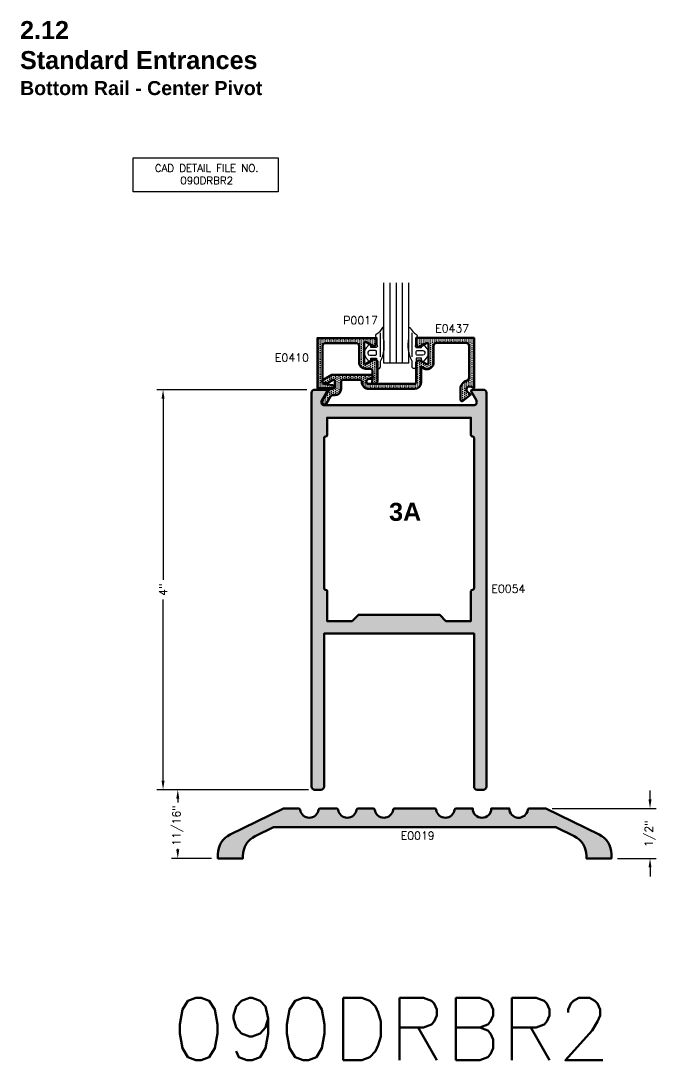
# Model space of a CAD drawing. Extents: x 5.1 to 24.5, y 75.8 to 86.3.
# Drawn here: x 18.19 to 24.54, y 75.79 to 86.19 of the extents above; entities that cross this region are included whole.
import ezdxf

# ---------------------------------------------------------------- set-up
doc = ezdxf.new("R2010")
doc.units = 0
doc.header["$MEASUREMENT"] = 0
doc.header["$PDMODE"] = 3
doc.layers.get('0').update_dxf_attribs({"linetype": 'CONTINUOUS'})
doc.layers.get('Defpoints').update_dxf_attribs({"linetype": 'CONTINUOUS'})
for name, color, linetype in [('R-Anno-Dims', 3, 'CONTINUOUS'), ('R-Anno-Text', 6, 'CONTINUOUS'), ('R-Det1', 4, 'CONTINUOUS'), ('R-Det2', 2, 'CONTINUOUS'), ('R-Otln', 1, 'CONTINUOUS'), ('R-Pat1', 5, 'CONTINUOUS'), ('TITLE', 7, 'CONTINUOUS')]:
    doc.layers.add(name, color=color, linetype=linetype)
doc.styles.get("Standard").update_dxf_attribs({"font": 'simplex'})
doc.dimstyles.new('1X', dxfattribs={"dimscale": 0, "dimtxt": 0.08, "dimasz": 0.09, "dimexe": 0.062, "dimexo": 0.062, "dimgap": 0.045, "dimtad": 0, "dimdec": 4, "dimzin": 4, "dimdsep": 46, "dimlunit": 5, "dimtxsty": 'Standard', "dimcen": 0, "dimadec": 0, "dimazin": 0, "dimtp": 0.02, "dimtfac": 1, "dimtdec": 4, "dimtofl": 0, "dimtmove": 0, "dimatfit": 3, "dimfxl": 1, "dimfrac": 2, "dimtolj": 1, "dimtzin": 4, "dimarcsym": 0})
pattern_1 = [(90, (17.82594500625741, 75.44182076850619), (0.01875, 0.009375000000000001), [0, -0.01875])]

# ---------------------------------------------------------------- blocks, each defined once
blk = doc.blocks.new('*D34')
at = {"layer": 'Defpoints', "color": 0}
for p in [(21.12708240424739, 78.4997343956814), (19.75776113990219, 77.8122343956814), (20.15858240424739, 77.8122343956814)]:
    blk.add_point(p, dxfattribs=at)
at = {"layer": 'R-Anno-Dims', "color": 0, "lineweight": -2}
for p, q in [((21.06508240424739, 78.4997343956814), (19.69576113990219, 78.4997343956814)), ((19.75776113990219, 78.4097343956814), (19.75776113990219, 78.37289808016298)), ((19.75776113990219, 77.9022343956814), (19.75776113990219, 77.90956474682964)), ((20.09658240424739, 77.8122343956814), (19.69576113990219, 77.8122343956814))]:
    blk.add_line(p, q, dxfattribs=at)
at = {"layer": 'R-Anno-Dims', "color": 0}
for points in [[(19.74276113990219, 78.4097343956814), (19.77276113990219, 78.4097343956814), (19.75776113990219, 78.4997343956814)], [(19.74276113990219, 77.9022343956814), (19.77276113990219, 77.9022343956814), (19.75776113990219, 77.8122343956814)]]:
    blk.add_solid(points, dxfattribs=at)
at = {"layer": 'R-Anno-Dims', "color": 0, "insert": (19.75776113990217, 78.14123141349631), "char_height": 0.08, "attachment_point": 5, "rotation": 90}
blk.add_mtext('\\A1;11/16"', dxfattribs=at)
blk = doc.blocks.new('*D33')
at = {"layer": 'Defpoints', "color": 0}
for p in [(19.61051113990218, 82.4997343956814), (21.11108240424739, 82.4997343956814), (21.12708240424739, 78.4997343956814)]:
    blk.add_point(p, dxfattribs=at)
at = {"layer": 'R-Anno-Dims', "color": 0, "lineweight": -2}
for p, q in [((21.04908240424739, 82.4997343956814), (19.54851113990217, 82.4997343956814)), ((19.61051113990218, 82.4097343956814), (19.61051113990218, 80.59806772901473)), ((19.61051113990218, 78.5897343956814), (19.61051113990218, 80.40140106234807)), ((21.06508240424739, 78.4997343956814), (19.54851113990217, 78.4997343956814))]:
    blk.add_line(p, q, dxfattribs=at)
at = {"layer": 'R-Anno-Dims', "color": 0}
for points in [[(19.59551113990218, 82.4097343956814), (19.62551113990218, 82.4097343956814), (19.61051113990218, 82.4997343956814)], [(19.59551113990218, 78.5897343956814), (19.62551113990218, 78.5897343956814), (19.61051113990218, 78.4997343956814)]]:
    blk.add_solid(points, dxfattribs=at)
at = {"layer": 'R-Anno-Dims', "color": 0, "insert": (19.61051113990216, 80.4997343956814), "char_height": 0.08, "attachment_point": 5, "rotation": 90}
blk.add_mtext('\\A1;4"', dxfattribs=at)
blk = doc.blocks.new('*D35')
at = {"layer": 'Defpoints', "color": 0}
for p in [(23.43958240424739, 78.3122343956814), (24.48147599942775, 78.3122343956814), (24.09558240424739, 77.8122343956814)]:
    blk.add_point(p, dxfattribs=at)
at = {"layer": 'R-Anno-Dims', "color": 0, "lineweight": -2}
for p, q in [((24.48147599942775, 78.4022343956814), (24.48147599942775, 78.49223439568141)), ((23.50158240424739, 78.3122343956814), (24.54347599942775, 78.3122343956814)), ((24.15758240424739, 77.8122343956814), (24.54347599942775, 77.8122343956814)), ((24.48147599942775, 77.7222343956814), (24.48147599942775, 77.6322343956814))]:
    blk.add_line(p, q, dxfattribs=at)
at = {"layer": 'R-Anno-Dims', "color": 0}
for points in [[(24.46647599942775, 78.4022343956814), (24.49647599942775, 78.4022343956814), (24.48147599942775, 78.3122343956814)], [(24.46647599942775, 77.7222343956814), (24.49647599942775, 77.7222343956814), (24.48147599942775, 77.8122343956814)]]:
    blk.add_solid(points, dxfattribs=at)
at = {"layer": 'R-Anno-Dims', "color": 0, "insert": (24.48147599942774, 78.05970852632859), "char_height": 0.08, "attachment_point": 5, "rotation": 90}
blk.add_mtext('\\A1;1/2"', dxfattribs=at)

msp = doc.modelspace()

# ---------------------------------------------------------------- hatches: boundary and pattern name
at = {"layer": 'R-Pat1'}
h = msp.add_hatch(dxfattribs=at)
h.set_pattern_fill('DOTS', color=256, scale=0.3, angle=90, style=0)
h.set_pattern_definition(pattern_1)
edge = h.paths.add_edge_path()
edge.add_arc((21.7180382326056, 82.57647539568141), 0.01499981414418983, 171.9497387118946, 270.00000000001353, ccw=False)
edge.add_line((21.7031862326056, 82.5785759956814), (21.7064222326056, 82.6014754956814))
edge.add_line((21.7064222326056, 82.6014754956814), (21.7064242326056, 82.67851429568141))
edge.add_arc((21.67542423260561, 82.6785142956814), 0.03099999999999525, 2.626522575660597e-11, 90.00000000000655)
edge.add_line((21.6754242326056, 82.7095142956814), (21.63661223317152, 82.70951410105575))
edge.add_arc((21.6364232326056, 82.7745139956814), 0.0650001694040906, 179.8691895552838, 270.166598796757, ccw=False)
edge.add_line((21.5714232326056, 82.7746623956814), (21.5714222326056, 82.9354756256814))
edge.add_arc((21.54042223260561, 82.93547562568139), 0.03099999999999525, 2.626522575660597e-11, 90.00000000000655)
edge.add_line((21.5404222326056, 82.9664756256814), (21.2364252326056, 82.9664756256814))
edge.add_arc((21.2364252326056, 82.93547562568139), 0.03100000000000591, 89.99999999999343, 179.9999999999737)
edge.add_line((21.2054252326056, 82.9354756256814), (21.2054222326056, 82.57176899568141))
edge.add_arc((21.22042223260561, 82.57176899568141), 0.01500000000000412, 180, 263.0001558188339)
edge.add_line((21.21859423294374, 82.55688079843539), (21.3042512200808, 82.54636339367278))
edge.add_arc((21.3024232326056, 82.53147529568142), 0.01499989999999356, -90, 83.00015581883929, ccw=False)
edge.add_line((21.3024232326056, 82.51647539568141), (21.1554242326056, 82.5164754956814))
edge.add_line((21.1554242326056, 82.5164754956814), (21.1554242326056, 83.0164754730814))
edge.add_line((21.1554242326056, 83.0164754730814), (21.7464236326056, 83.0164754730814))
edge.add_line((21.7464236326056, 83.0164754730814), (21.74642522609541, 82.96916893568141))
edge.add_arc((21.7154252326056, 82.96916893568141), 0.03099999348981086, 239.9999930530488, 360, ccw=False)
edge.add_line((21.6999252326056, 82.94232215568141), (21.6439232326056, 82.97465390568141))
edge.add_arc((21.6364232326056, 82.9616635156814), 0.01500000774507763, 60.00001708034451, 179.9999618028031)
edge.add_line((21.62142322486054, 82.9616635256814), (21.6214232326056, 82.7745139956814))
edge.add_arc((21.6364232326056, 82.7745139956814), 0.01499999999999702, 180, 299.9999638211456)
edge.add_line((21.64392322440295, 82.76152360988884), (21.70992328801275, 82.79962879971585))
edge.add_arc((21.7254236326056, 82.7727820956814), 0.03100009999999968, 0, 120.00062871306591, ccw=False)
edge.add_line((21.7564237326056, 82.7727820956814), (21.7564236326056, 82.5924756956814))
edge.add_arc((21.72542346189426, 82.59247576639235), 0.03100017071142496, 270.00031551566934, 359.99986930913246, ccw=False)
edge.add_line((21.7254236326056, 82.5614755956814), (21.7180382326056, 82.5614755956814))
h = msp.add_hatch(dxfattribs=at)
h.set_pattern_fill('DOTS', color=256, scale=0.3, angle=90, style=0)
h.set_pattern_definition(pattern_1)
edge = h.paths.add_edge_path()
edge.add_line((21.3072262326056, 82.59672409568141), (21.2587452326056, 82.5687343956814))
edge.add_line((21.2587452326056, 82.5687343956814), (21.2147272326056, 82.56873427927609))
edge.add_arc((21.2147272326056, 82.58373429568141), 0.01500001640532389, 119.99996382114401, 270, ccw=False)
edge.add_line((21.2072272326056, 82.5967246956814), (21.2938482326056, 82.6467339956814))
edge.add_line((21.2938482326056, 82.6467339956814), (21.6908092326056, 82.64673391475803))
edge.add_arc((21.6908092326056, 82.62673429568142), 0.01999961907661429, -7.423219113973516, 89.9999999999797, ccw=False)
edge.add_arc((21.69080952124146, 82.62673352957296), 0.01999923389363179, 269.9991730874948, 352.5788504791009, ccw=False)
edge.add_line((21.6908092326056, 82.6067342956814), (21.6688102326056, 82.60673449568141))
edge.add_arc((21.6688102326056, 82.5817344956814), 0.02500000000000568, 90, 269.9977081688247)
edge.add_line((21.6688092326056, 82.5567344957014), (21.8992289326056, 82.55673439568142))
edge.add_line((21.8992289326056, 82.55673439568142), (22.1257265326056, 82.5567341956814))
edge.add_arc((22.12572653260559, 82.57173419568142), 0.01500000000001478, 270.0000000000271, 360)
edge.add_line((22.1407265326056, 82.57173419568142), (22.14072802179528, 82.76224019568141))
edge.add_arc((22.1717280326056, 82.76224019568141), 0.03100001081031678, 60.000011535544104, 180, ccw=False)
edge.add_line((22.1872280326056, 82.7890869956814), (22.2432265326056, 82.7567552956814))
edge.add_arc((22.2507265326056, 82.7697455956814), 0.01499992980283633, 239.9998451922391, 360)
edge.add_line((22.26572646240844, 82.7697455956814), (22.2657265326056, 82.95173433568141))
edge.add_arc((22.2507265326056, 82.95173433568141), 0.01500000000000057, 0, 120.0000593141656)
edge.add_line((22.24322651915761, 82.96472470897396), (22.18722808586071, 82.93239336344088))
edge.add_arc((22.1717280326056, 82.9592402356814), 0.03100010000000238, 180, 300.00000694693887, ccw=False)
edge.add_line((22.1407279326056, 82.9592402356814), (22.1407297326056, 83.0167343956814))
edge.add_line((22.1407297326056, 83.0167343956814), (22.7217272326056, 83.0167343956814))
edge.add_line((22.7217272326056, 83.0167343956814), (22.7217272326056, 82.5167343956814))
edge.add_line((22.7217272326056, 82.5167343956814), (22.6872342626056, 82.5305203956814))
edge.add_arc((22.6757296126056, 82.50173429568142), 0.03099994394885166, 68.21539075137446, 232.5250916519996)
edge.add_line((22.65686881469577, 82.477132124496), (22.6878222026056, 82.4531068956814))
edge.add_line((22.6878222026056, 82.4531068956814), (22.61037171065308, 82.38811962183848))
edge.add_arc((22.6007288326056, 82.39960939568141), 0.01500000000000188, 180, 310.0053051293358, ccw=False)
edge.add_line((22.58572883260561, 82.39960939568141), (22.58573218060972, 82.52517500922424))
edge.add_arc((22.67572945564735, 82.50173438394394), 0.09299985176187141, 106.3948619782673, 165.401138103483, ccw=False)
edge.add_arc((22.6407297626056, 82.62069229568141), 0.03100000016533425, 286.3949807699071, 360)
edge.add_line((22.67172976277093, 82.62069229568141), (22.6717297626056, 82.93573454568141))
edge.add_arc((22.64072976260561, 82.93573454568141), 0.03099999999999881, 0, 89.99998151750209)
edge.add_line((22.6407297726056, 82.9667345456814), (22.3467272326056, 82.9667345456814))
edge.add_arc((22.34672723260561, 82.93573454568141), 0.0309999999999917, 90.00000000000655, 180.0000369650484)
edge.add_line((22.31572723260561, 82.9357345256814), (22.31572652881268, 82.7697455956814))
edge.add_arc((22.25072653260561, 82.76974559568141), 0.06499999620707086, 269.75459700433913, 359.9999999999875, ccw=False)
edge.add_line((22.2504481326056, 82.70474619568141), (22.2333086326056, 82.7047455956814))
edge.add_line((22.2333086326056, 82.7047455956814), (22.1907290326056, 82.72932909568141))
edge.add_line((22.1907290326056, 82.72932909568141), (22.1907265326056, 82.5717344956814))
edge.add_arc((22.1257265326056, 82.5717344956814), 0.06499999999999773, 269.9999999999968, 360, ccw=False)
edge.add_line((22.1257265326056, 82.5067344956814), (21.6688102326056, 82.50673408072252))
edge.add_arc((21.66881160867973, 82.57673748428827), 0.07000340357927444, 176.6303663789614, 269.99887372276226, ccw=False)
edge.add_arc((21.5839552326056, 82.5817344956814), 0.01499997685864722, 356.6275280443852, 450)
edge.add_line((21.5839552326056, 82.59673447254005), (21.4067282326056, 82.59673439568141))
edge.add_arc((21.40672823260561, 82.5817344956814), 0.01499990000000651, 90.00000000001357, 180)
edge.add_line((21.3917283326056, 82.5817344956814), (21.3917292326056, 82.5067343956814))
edge.add_arc((21.3297292326056, 82.5067343956814), 0.06200000000000472, 270.0000000000066, 360, ccw=False)
edge.add_line((21.3297292326056, 82.4447343956814), (21.3026712326056, 82.4447342956814))
edge.add_arc((21.3026712326056, 82.4297342956814), 0.01500000000000057, 89.99999999998643, 149.9992722191404)
edge.add_line((21.28968094681617, 82.43723446068685), (21.24644692381598, 82.36235207173755))
edge.add_arc((21.2247292326056, 82.3747343956814), 0.02499960115202067, 149.6612086608428, 330.3104086753508, ccw=False)
edge.add_line((21.2031532326056, 82.3873619956814), (21.26773894681617, 82.49923446068685))
edge.add_arc((21.2807292326056, 82.4917342956814), 0.01500000000000126, 89.99999999998653, 149.9992722191404, ccw=False)
edge.add_line((21.2807292326056, 82.5067342956814), (21.2987272326056, 82.5067342956814))
edge.add_arc((21.2987272326056, 82.5377342956814), 0.03100000000000591, 270.0000000000066, 360)
edge.add_line((21.3297272326056, 82.5377342956814), (21.3297252326056, 82.58373359568141))
edge.add_arc((21.3147262326056, 82.58373359568141), 0.01499900000000309, 0, 119.9997728367235)
h = msp.add_hatch(dxfattribs=at)
h.set_pattern_fill('DOTS', color=256, scale=0.3, style=0)
h.set_pattern_definition([(0, (17.52327484696049, 75.90192959344184), (0.009375, 0.01875), [0, -0.01875])])
edge = h.paths.add_edge_path()
edge.add_arc((22.8150824042474, 82.4687343956814), 0.03100000000000591, 2.631850293255411e-11, 90.00000000000648, ccw=False)
edge.add_line((22.84608240424739, 82.46873439568141), (22.84608240424739, 78.5307343956814))
edge.add_arc((22.81501287299739, 78.53080392693141), 0.03106960905273399, 270.1282233866477, 359.8717766133392, ccw=False)
edge.add_line((22.81508240424739, 78.4997343956814), (22.75208240424739, 78.4997343956814))
edge.add_arc((22.7521519354974, 78.5308039269314), 0.03106960905272689, 180.1282233866346, 269.87177661333914, ccw=False)
edge.add_line((22.72108240424739, 78.5307343956814), (22.72108240424739, 80.0617343956814))
edge.add_line((22.72108240424739, 80.0617343956814), (21.22108240424739, 80.0617343956814))
edge.add_line((21.22108240424739, 80.0617343956814), (21.22108240424739, 78.5307343956814))
edge.add_arc((21.19001287299739, 78.5308039269314), 0.03106960905273041, 270.1282233866543, 359.8717766133654, ccw=False)
edge.add_line((21.19008240424739, 78.4997343956814), (21.12708240424739, 78.4997343956814))
edge.add_arc((21.12715193549739, 78.5308039269314), 0.03106960905272688, 180.1282233866346, 269.87177661334573, ccw=False)
edge.add_line((21.09608240424739, 78.5307343956814), (21.09608240424739, 82.4687343956814))
edge.add_arc((21.1270824042474, 82.4687343956814), 0.03100000000000591, 90.00000000000648, 180, ccw=False)
edge.add_line((21.12708240424739, 82.4997343956814), (21.23508240424739, 82.4997343956814))
edge.add_arc((21.23500548117047, 82.48468439568141), 0.01505019658208498, -29.67041934572802, 89.70715420093308, ccw=False)
edge.add_line((21.24808240424739, 82.4772343956814), (21.19788240424739, 82.3902343956814))
edge.add_arc((21.2247292326056, 82.37473439568141), 0.031000035369251, 150.0000377420836, 269.9134495081926)
edge.add_line((21.22468240424739, 82.34373439568141), (22.71748240424739, 82.34373439568141))
edge.add_arc((22.71743557588918, 82.37473439568141), 0.03100003536926206, 270.0865504918074, 389.9999622579164)
edge.add_line((22.74428240424739, 82.3902343956814), (22.69418240424739, 82.4771343956814))
edge.add_arc((22.70713787012397, 82.48472109878723), 0.01501339935175634, 90.21167543671521, 210.353181392771, ccw=False)
edge.add_line((22.70708240424739, 82.4997343956814), (22.81508240424739, 82.4997343956814))
edge = h.paths.add_edge_path(flags=16)
edge.add_line((22.44008240424739, 80.1867343956814), (22.69008240424739, 80.1867343956814))
edge.add_line((22.69008240424739, 80.1867343956814), (22.69008240424739, 80.48373439568141))
edge.add_arc((22.70510498489254, 80.48371181503624), 0.01502259761578291, 90.08612200009031, 179.9138779998691, ccw=False)
edge.add_line((22.70508240424739, 80.4987343956814), (22.70608240424739, 80.4987343956814))
edge.add_arc((22.70605982360222, 80.51375697632656), 0.01502259761579358, 270.0861220001444, 359.9138779999234)
edge.add_line((22.72108240424739, 80.51373439568141), (22.72108240424739, 82.0167343956814))
edge.add_arc((22.70605982360223, 82.01671181503623), 0.01502259761579002, 0.08612200013084836, 89.91387799988273)
edge.add_line((22.70608240424739, 82.0317343956814), (22.70508240424739, 82.0317343956814))
edge.add_arc((22.70510498489255, 82.04675697632656), 0.01502259761579357, 180.0861220001308, 269.91387799988274, ccw=False)
edge.add_line((22.69008240424739, 82.0467343956814), (22.69008240424739, 82.21873439568141))
edge.add_line((22.69008240424739, 82.21873439568141), (21.25208240424739, 82.21873439568141))
edge.add_line((21.25208240424739, 82.21873439568141), (21.25208240424739, 82.0467343956814))
edge.add_arc((21.23705982360223, 82.04675697632656), 0.01502259761579002, 270.08612200011726, 359.91387799986916, ccw=False)
edge.add_line((21.23708240424739, 82.0317343956814), (21.23608240424739, 82.0317343956814))
edge.add_arc((21.23610498489255, 82.01671181503623), 0.01502259761579357, 90.08612200011727, 179.9138779998692)
edge.add_line((21.22108240424739, 82.0167343956814), (21.22108240424739, 80.51373439568141))
edge.add_arc((21.23610498489256, 80.51375697632656), 0.0150225976157971, 180.0861220000766, 269.9138779998557)
edge.add_line((21.23608240424739, 80.4987343956814), (21.23708240424739, 80.4987343956814))
edge.add_arc((21.23705982360224, 80.48371181503624), 0.01502259761577934, 0.08612200013089932, 89.91387799990969, ccw=False)
edge.add_line((21.25208240424739, 80.48373439568141), (21.25208240424739, 80.1867343956814))
edge.add_line((21.25208240424739, 80.1867343956814), (21.50208240424739, 80.1867343956814))
edge.add_line((21.50208240424739, 80.1867343956814), (21.56408240424739, 80.2487343956814))
edge.add_line((21.56408240424739, 80.2487343956814), (22.37808240424739, 80.2487343956814))
edge.add_line((22.37808240424739, 80.2487343956814), (22.44008240424739, 80.1867343956814))
h = msp.add_hatch(dxfattribs=at)
h.set_pattern_fill('DOTS', color=256, scale=0.3, style=0)
h.set_pattern_definition([(0, (17.67052484696048, 75.90192959344184), (0.009375, 0.01875), [0, -0.01875])])
edge = h.paths.add_edge_path()
edge.add_arc((22.3276081089641, 78.29720923520135), 0.01502534416379143, 8.131088197024098, 89.71669044847471, ccw=False)
edge.add_arc((22.43458240424739, 78.31223327208589), 0.09299887640449257, 187.9725856873204, 352.0274143126799)
edge.add_arc((22.54173415764899, 78.29700407586095), 0.01523107582963675, 90.57087059361288, 171.1993112099551, ccw=False)
edge.add_line((22.54158240424739, 78.3122343956814), (22.70758240424739, 78.3122343956814))
edge.add_arc((22.80058240424739, 78.3122343956814), 0.09299999999999997, 180, 360)
edge.add_line((22.89358240424739, 78.3122343956814), (23.07358240424739, 78.3122343956814))
edge.add_arc((23.16658035806348, 78.31221201206581), 0.09299795650984016, 179.9862095172423, 352.0405608019369)
edge.add_arc((23.27373415764899, 78.29700407586095), 0.01523107582963675, 90.57087059361288, 171.1993112099551, ccw=False)
edge.add_line((23.27358240424739, 78.3122343956814), (23.43958240424739, 78.3122343956814))
edge.add_line((23.43958240424739, 78.3122343956814), (23.97318240424739, 78.0520343956814))
edge.add_arc((23.87740023001606, 77.85600062973286), 0.2181821768441428, 0.008867114530289655, 63.95984735525701, ccw=False)
edge.add_line((24.09558240424739, 77.8560343956814), (24.09558240424739, 77.8122343956814))
edge.add_line((24.09558240424739, 77.8122343956814), (23.84558240424739, 77.8122343956814))
edge.add_line((23.84558240424739, 77.8122343956814), (23.84558240424739, 77.8389343956814))
edge.add_arc((23.62769601456033, 77.83898539569316), 0.2178863956557656, 359.9865889495011, 424.0084021970792)
edge.add_line((23.72318240424739, 78.0348343956814), (23.53888240424739, 78.1247343956814))
edge.add_line((23.53888240424739, 78.1247343956814), (22.12708240424739, 78.1247343956814))
edge.add_line((22.12708240424739, 78.1247343956814), (20.71538240424739, 78.1247343956814))
edge.add_line((20.71538240424739, 78.1247343956814), (20.53108240424739, 78.0348343956814))
edge.add_arc((20.62656879393444, 77.83898539569317), 0.2178863956557586, 115.9915978029224, 180.0134110505026)
edge.add_line((20.40868240424739, 77.8389343956814), (20.40868240424739, 77.8122343956814))
edge.add_line((20.40868240424739, 77.8122343956814), (20.15858240424739, 77.8122343956814))
edge.add_line((20.15858240424739, 77.8122343956814), (20.15858240424739, 77.8560343956814))
edge.add_arc((20.37709447542404, 77.85574560119599), 0.2185122620178696, 116.06495798403401, 179.9242755997985, ccw=False)
edge.add_line((20.28108240424739, 78.0520343956814), (20.81458240424739, 78.3122343956814))
edge.add_line((20.81458240424739, 78.3122343956814), (20.96668240424739, 78.3122343956814))
edge.add_arc((20.96670841692305, 78.29720940257035), 0.01502501562882875, 8.130622474429913, 90.09919572204268, ccw=False)
edge.add_arc((21.07368240424739, 78.31223327208589), 0.09299887640449257, 187.9725856873204, 352.0274143126799)
edge.add_arc((21.18065669953067, 78.29720923520135), 0.01502534416378895, 90.28330955151182, 171.8689118029759, ccw=False)
edge.add_line((21.18058240424739, 78.3122343956814), (21.34668240424739, 78.3122343956814))
edge.add_arc((21.34660810896411, 78.29720923520135), 0.01502534416379141, 8.131088197024098, 89.71669044848818, ccw=False)
edge.add_arc((21.45358240424739, 78.31223327208589), 0.09299887640449257, 187.9725856873204, 352.0274143126795)
edge.add_arc((21.56073415764899, 78.29700407586095), 0.01523107582963675, 90.57087059359958, 171.1993112099551, ccw=False)
edge.add_line((21.56058240424739, 78.3122343956814), (21.71268240424739, 78.3122343956814))
edge.add_arc((21.7126081089641, 78.29720923520135), 0.01502534416379141, 8.131088197024098, 89.71669044848818, ccw=False)
edge.add_arc((21.81958240424739, 78.31223327208589), 0.09299887640449257, 187.9725856873204, 352.0274143126795)
edge.add_arc((21.92673415764899, 78.29700407586094), 0.01523107582963892, 90.57087059359912, 171.1993112099024, ccw=False)
edge.add_line((21.92658240424739, 78.3122343956814), (22.32768240424739, 78.3122343956814))

# ---------------------------------------------------------------- linework, layer by layer
at = {"layer": 'R-Anno-Text'}
msp.add_lwpolyline([(19.3104409513986, 84.81897395519383), (20.76192089439383, 84.81897395519383), (20.76192089439383, 84.47691111568989), (19.3104409513986, 84.47691111568989)], close=True, dxfattribs=at)
at = {"layer": 'R-Det1', "lineweight": 50}
for points in [[(21.7180382326056, 82.56147558153722, -0.455991135179026), (21.7031862326056, 82.5785759956814), (21.7064222326056, 82.6014754956814), (21.7064242326056, 82.67851429568141, 0.414213562373095), (21.6754242326056, 82.7095142956814), (21.63661223317152, 82.70951410105575, -0.4157347223605668), (21.5714232326056, 82.7746623956814), (21.5714222326056, 82.9354756256814, 0.414213562373095), (21.5404222326056, 82.9664756256814), (21.2364252326056, 82.9664756256814, 0.414213562373095), (21.2054252326056, 82.9354756256814), (21.2054222326056, 82.57176899568141, 0.3788668861742498), (21.21859423294374, 82.55688079843539), (21.3042512200808, 82.54636339367278, -0.9407073484462662), (21.3024232326056, 82.51647539568141), (21.1554242326056, 82.5164754956814), (21.1554242326056, 83.0164754730814), (21.7464236326056, 83.0164754730814), (21.74642522609541, 82.96916893568141, -0.5773503096053217), (21.6999252326056, 82.94232215568141), (21.6439232326056, 82.97465390568141, 0.5773499475982407), (21.62142322486054, 82.9616635256814), (21.6214232326056, 82.7745139956814, 0.5773500587095051), (21.64392322440295, 82.76152360988884), (21.70992328801275, 82.79962879971585, -0.5773539268997976), (21.7564237326056, 82.7727820956814), (21.7564236326056, 82.5924756956814, -0.4142112813889879), (21.7254236326056, 82.5614755956814), (21.7180382326056, 82.5614755956814)], [(21.3072262326056, 82.59672409568141), (21.2587452326056, 82.5687343956814), (21.2147272326056, 82.56873427927609, -0.7673272387856587), (21.2072272326056, 82.5967246956814), (21.2938482326056, 82.6467339956814), (21.6908092326056, 82.64673391475803, -0.4526903691078097), (21.7106412326056, 82.6241503956814, -0.3767703072594911), (21.6908092326056, 82.6067342956814), (21.6688102326056, 82.60673449568141, 0.9999800002000091), (21.6688092326056, 82.5567344957014), (21.8992289326056, 82.55673439568142), (22.1257265326056, 82.5567341956814, 0.414213562373095), (22.1407265326056, 82.57173419568142), (22.14072802179528, 82.76224019568141, -0.5773502020784552), (22.1872280326056, 82.7890869956814), (22.2432265326056, 82.7567552956814, 0.5773511698249314), (22.26572646240844, 82.7697455956814), (22.2657265326056, 82.95173433568141, 0.57735061426548), (22.24322651915761, 82.96472470897396), (22.18722808586071, 82.93239336344088, -0.5773503096053206), (22.1407279326056, 82.9592402356814), (22.1407297326056, 83.0167343956814), (22.7217272326056, 83.0167343956814), (22.7217272326056, 82.5167343956814), (22.6872342626056, 82.5305203956814, 0.8716619961154112), (22.65686881469577, 82.477132124496), (22.6878222026056, 82.4531068956814), (22.61037171065308, 82.38811962183848, -0.6371028040913634), (22.58572883260561, 82.39960939568141), (22.58573218060972, 82.52517500922424, -0.263307311594275), (22.6494797426056, 82.5909527956814, 0.3326800485319401), (22.67172976277093, 82.62069229568141), (22.6717297626056, 82.93573454568141, 0.4142134678914145), (22.6407297726056, 82.9667345456814), (22.3467272326056, 82.9667345456814, 0.414213751336475), (22.31572723260561, 82.9357345256814), (22.31572652881268, 82.7697455956814, -0.4154686075962968), (22.2504481326056, 82.70474619568141), (22.2333086326056, 82.7047455956814), (22.1907290326056, 82.72932909568141), (22.1907265326056, 82.5717344956814, -0.414213562373095), (22.1257265326056, 82.5067344956814), (21.6688102326056, 82.50673408072252, -0.4315399387032696), (21.5989292326056, 82.58085209568141, 0.4315604592530941), (21.5839552326056, 82.59673447254005), (21.4067282326056, 82.59673439568141, 0.414213562373095), (21.3917283326056, 82.5817344956814), (21.3917292326056, 82.5067343956814, -0.414213562373095), (21.3297292326056, 82.4447343956814), (21.3026712326056, 82.4447342956814, 0.2679457888973785), (21.28968094681617, 82.43723446068685), (21.24644692381598, 82.36235207173755, -1.005681447737971), (21.2031532326056, 82.3873619956814), (21.26773894681617, 82.49923446068685, -0.2679457888973763), (21.2807292326056, 82.5067342956814), (21.2987272326056, 82.5067342956814, 0.414213562373095), (21.3297272326056, 82.5377342956814), (21.3297252326056, 82.58373359568141, 0.5773489476079768), (21.3072267841058, 82.59672314044629)]]:
    msp.add_lwpolyline(points, format="xyb", dxfattribs=at)
msp.add_lwpolyline([(22.32768240424739, 78.3122343956814, -0.3718251572567057), (22.34248240424739, 78.2993343956814, 0.8697068403908764), (22.52668240424739, 78.2993343956814, -0.3670786903645835), (22.54158240424739, 78.3122343956814), (22.70758240424739, 78.3122343956814, 0.9999999999999999), (22.89358240424739, 78.3122343956814), (23.07358240424739, 78.3122343956814, 0.9329585603026064), (23.25868240424739, 78.2993343956814, -0.3670786903646107), (23.27358240424739, 78.3122343956814), (23.43958240424739, 78.3122343956814), (23.97318240424739, 78.0520343956814, -0.2865139243203321), (24.09558240424739, 77.8560343956814), (24.09558240424739, 77.8122343956814), (23.84558240424739, 77.8122343956814), (23.84558240424739, 77.8389343956814, 0.2868483926511665), (23.72318240424739, 78.0348343956814), (23.53888240424739, 78.1247343956814), (22.12708240424739, 78.1247343956814), (20.71538240424739, 78.1247343956814), (20.53108240424739, 78.0348343956814, 0.2868483926511689), (20.40868240424739, 77.8389343956814), (20.40868240424739, 77.8122343956814), (20.15858240424739, 77.8122343956814), (20.15858240424739, 77.8122343956814), (20.15858240424739, 77.8560343956814, -0.2860811879470787), (20.28108240424739, 78.0520343956814), (20.81458240424739, 78.3122343956814), (20.96668240424739, 78.3122343956814, -0.3737283937404103), (20.98158240424739, 78.2993343956814, 0.8697068403908776), (21.16578240424739, 78.2993343956814, -0.3718251572567389), (21.18058240424739, 78.3122343956814), (21.34668240424739, 78.3122343956814, -0.3718251572567725), (21.36148240424739, 78.2993343956814, 0.8697068403908776), (21.54568240424739, 78.2993343956814, -0.3670786903646107), (21.56058240424739, 78.3122343956814), (21.71268240424739, 78.3122343956814, -0.3718251572567106), (21.72748240424739, 78.2993343956814, 0.8697068403908776), (21.91168240424739, 78.2993343956814, -0.3670786903645666), (21.92658240424739, 78.3122343956814)], format="xyb", close=True, dxfattribs=at)
at = {"layer": 'R-Det2'}
for p, q in [((21.8185766826056, 82.7666049343814), (21.81857627133898, 83.56873876472714)), ((21.8810766826056, 82.7666049343814), (21.88107622424357, 83.56873876472714)), ((21.94357632610177, 83.56873876472714), (21.9435766826056, 82.7666049343814)), ((22.0060766826056, 82.7666049343814), (22.00607622424357, 83.56873876472714)), ((22.0685766826056, 82.7666049343814), (22.06857627133898, 83.56873876472714)), ((22.0685766826056, 82.7666049343814), (21.8185766826056, 82.7666049343814))]:
    msp.add_line(p, q, dxfattribs=at)
for points in [[(21.81655775906221, 83.01341083505437), (21.81655767185461, 83.11151940693694, 0.477037012448265), (21.8044765867157, 83.12130045548805, -0.1690634905219287), (21.7425210572923, 83.05239420975626, 0.3788088368526451), (21.73464019622503, 83.04174158603372), (21.75385430149803, 82.93642496794087, -0.3462419148266733), (21.74389236862516, 82.92055340165834), (21.68980545363587, 82.9205533535811), (21.68869456171596, 82.95075059853563, 0.6086559015379466), (21.67554981602367, 82.95615395381013), (21.64323917766719, 82.91960128648995, 0.3786170875212405), (21.64323926930801, 82.81650533788782), (21.67554997264694, 82.77995272800881, 0.6086559015379387), (21.68869470873324, 82.78535610665173), (21.68980554696918, 82.81555335358114), (21.74480554696916, 82.81555340247002), (21.74480562252469, 82.73055340247005, 0.9999999999999999), (21.78480562252468, 82.7305534380256), (21.78480557360069, 82.78559294529323, 0.1753644488707544)], [(22.07059538676598, 83.01341094795995), (22.07059538676598, 83.11151951984256, -0.477037012448265), (22.08267646321063, 83.12130057913241, 0.1690634905219287), (22.14463205388398, 83.05239438847221, -0.3788088368526451), (22.15251292442025, 83.04174177175489), (22.133298912762, 82.93642513658287, 0.3462419148266733), (22.14326085974292, 82.92055357915541), (22.19734777473223, 82.92055357915541), (22.19845863981015, 82.95075082509739, -0.6086559015379466), (22.21160338069946, 82.95615419205609), (22.24391405154718, 82.91960155345649, -0.3786170875212405), (22.24391405154718, 82.81650560485431), (22.21160338069946, 82.77995296625471, -0.6086559015379387), (22.19845863981016, 82.78535633321343), (22.19734777473223, 82.8155535791554), (22.14234777473223, 82.8155535791554), (22.14234777473223, 82.7305535791554, -0.9999999999999999), (22.10234777473223, 82.7305535791554), (22.10234777473223, 82.78559308642306, -0.1753644488707544)], [(21.65875813187265, 82.86055332598346, 0.341998713119647), (21.67812306193701, 82.84555334319671), (21.7368055203025, 82.84555339535889, 0.414213562373095), (21.74480551319139, 82.85355340247), (21.74480548741362, 82.88255340247, 0.4142135623730958), (21.73680548030251, 82.89055339535888), (21.67812302193702, 82.8905533431967, 0.341998713119647), (21.65875811853932, 82.87555332598345, 0.1270166537925822)], [(22.22839514982879, 82.86055357915541, -0.341998713119647), (22.20903023309775, 82.84555357915539), (22.15034777473223, 82.84555357915539, -0.414213562373095), (22.14234777473223, 82.8535535791554), (22.14234777473223, 82.8825535791554, -0.4142135623730958), (22.15034777473223, 82.89055357915541), (22.20903023309775, 82.89055357915541, -0.341998713119647), (22.22839514982879, 82.8755535791554, -0.1270166537925822)]]:
    msp.add_lwpolyline(points, format="xyb", close=True, dxfattribs=at)
for points in [[(21.784805534356, 82.82974322860434), (21.78455770918805, 83.06951926604032)], [(22.10234777473223, 82.82974336973419), (22.10259538676598, 83.06951940739036)]]:
    msp.add_lwpolyline(points, dxfattribs=at)
at = {"layer": 'R-Otln', "linetype": 'Continuous', "lineweight": 50}
for points in [[(22.81508240424739, 82.4997343956814, -0.4142135623730992), (22.84608240424739, 82.46873439568141), (22.84608240424739, 78.5307343956814, -0.412903225806454), (22.81508240424739, 78.4997343956814), (22.75208240424739, 78.4997343956814, -0.4129032258064375), (22.72108240424739, 78.5307343956814), (22.72108240424739, 80.0617343956814), (21.22108240424739, 80.0617343956814), (21.22108240424739, 78.5307343956814, -0.4129032258064543), (21.19008240424739, 78.4997343956814), (21.12708240424739, 78.4997343956814, -0.412903225806454), (21.09608240424739, 78.5307343956814), (21.09608240424739, 82.4687343956814, -0.4142135623730908), (21.12708240424739, 82.4997343956814), (21.23508240424739, 82.4997343956814, -0.5737347990203746), (21.24808240424739, 82.4772343956814), (21.19788240424739, 82.3902343956814, 0.5768466290998521), (21.22468240424739, 82.34373439568141), (22.71748240424739, 82.34373439568141, 0.5768466290998425), (22.74428240424739, 82.3902343956814), (22.69418240424739, 82.4771343956814, -0.5781738111496989), (22.70708240424739, 82.4997343956814)], [(22.44008240424739, 80.1867343956814), (22.69008240424739, 80.1867343956814), (22.69008240424739, 80.48373439568141, -0.4133333333333521), (22.70508240424739, 80.4987343956814), (22.70608240424739, 80.4987343956814, 0.4133333333333349), (22.72108240424739, 80.51373439568141), (22.72108240424739, 82.0167343956814, 0.4133333333333176), (22.70608240424739, 82.0317343956814), (22.70508240424739, 82.0317343956814, -0.4133333333333176), (22.69008240424739, 82.0467343956814), (22.69008240424739, 82.21873439568141), (21.25208240424739, 82.21873439568141), (21.25208240424739, 82.0467343956814, -0.4133333333333178), (21.23708240424739, 82.0317343956814), (21.23608240424739, 82.0317343956814, 0.4133333333333176), (21.22108240424739, 82.0167343956814), (21.22108240424739, 80.51373439568141, 0.4133333333333176), (21.23608240424739, 80.4987343956814), (21.23708240424739, 80.4987343956814, -0.4133333333333175), (21.25208240424739, 80.48373439568141), (21.25208240424739, 80.1867343956814), (21.50208240424739, 80.1867343956814), (21.56408240424739, 80.2487343956814), (22.37808240424739, 80.2487343956814)]]:
    msp.add_lwpolyline(points, format="xyb", close=True, dxfattribs=at)

# ---------------------------------------------------------------- texts
msp.add_text('090DRBR2', height=0.625).set_placement((19.69841192161003, 75.79498076850393))
at = {"layer": 'R-Anno-Text'}
for s, insert, char_height, width, attachment_point in [('CAD DETAIL FILE NO.\\P090DRBR2', (20.04712321322539, 84.75339120401001), 0.075, 1.875, 2), ('{\\fArial|b1|i0|c0|p34;3A}', (22.192854446828, 81.36850969445904, 6.210692218000771), 0.18, 7.44, 3)]:
    msp.add_mtext(s, dxfattribs=dict(at, insert=insert, char_height=char_height, width=width, attachment_point=attachment_point))
at = {"layer": 'R-Anno-Text', "char_height": 0.08}
for s, insert, attachment_point in [('\\A1;P0017', (21.75936515658725, 83.19348454875792), 6), ('\\A1;E0437', (22.67189304764159, 83.11245401731209), 6), ('\\A1;E0410', (21.06931616934265, 82.82016523319243), 6), ('E0054', (22.89528854115748, 80.50915180854673), 4), ('\\A1;E0019', (21.98796966932116, 78.04030879617804), 4)]:
    msp.add_mtext(s, dxfattribs=dict(at, insert=insert, attachment_point=attachment_point))
at = {"layer": 'TITLE', "insert": (18.18025928248963, 86.1858628647876, 6.210692218000771), "char_height": 0.18, "width": 7.44, "attachment_point": 1}
msp.add_mtext('{\\fArial|b1|i0|c0|p34;2.12\\PStandard Entrances\\P\\H0.7778x;Bottom Rail - Center Pivot}', dxfattribs=at)

# ---------------------------------------------------------------- dimensions: what is measured, and where the dimension line sits
at = {"layer": 'R-Anno-Dims'}
dim = msp.add_linear_dim(base=(19.61051113990218, 82.4997343956814), p1=(21.12708240424739, 78.4997343956814), p2=(21.11108240424739, 82.4997343956814), angle=90, dimstyle='1X', override={"dimscale": 1, "dimpost": '"'}, dxfattribs=at)
dim.commit()
dim.dimension.update_dxf_attribs({"geometry": '*D33', "text_midpoint": (19.61051113990216, 80.4997343956814)})
for base, p1, p2, picture, middle in [((19.75776113990219, 77.8122343956814), (21.12708240424739, 78.4997343956814), (20.15858240424739, 77.8122343956814), '*D34', (19.75776113990217, 78.14123141349631)), ((24.48147599942775, 78.3122343956814), (24.09558240424739, 77.8122343956814), (23.43958240424739, 78.3122343956814), '*D35', (24.48147599942774, 78.05970852632859))]:
    dim = msp.add_linear_dim(base=base, p1=p1, p2=p2, angle=90, dimstyle='1X', override={"dimscale": 1, "dimpost": '"'}, dxfattribs=at)
    dim.commit()
    dim.dimension.update_dxf_attribs({"geometry": picture, "text_midpoint": middle, "dimtype": 160})

doc.saveas('drawing.dxf')
